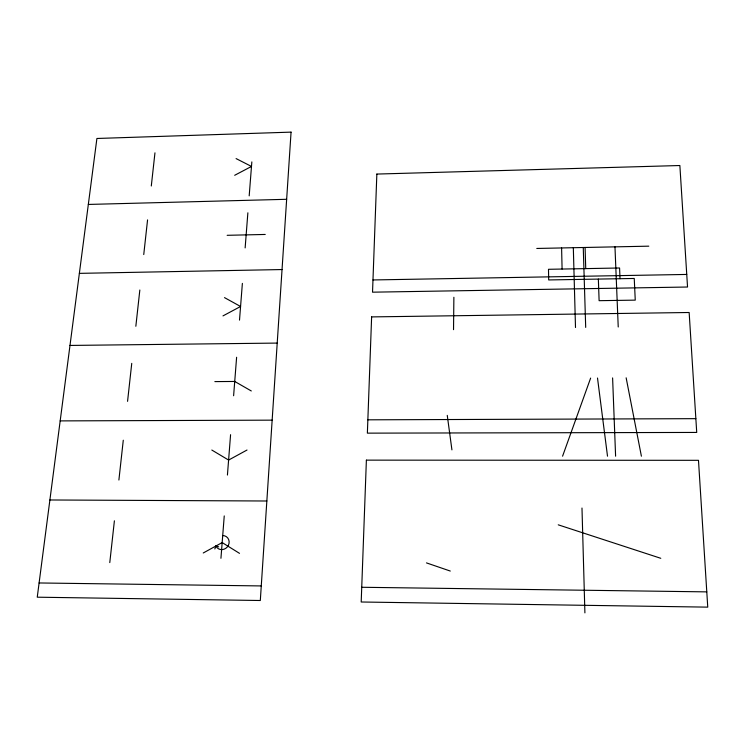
<?xml version="1.0" encoding="UTF-8"?>
<svg xmlns="http://www.w3.org/2000/svg" width="745" height="745" viewBox="0 0 745 745"><rect width="100%" height="100%" fill="white"/><g stroke="black" fill="none" stroke-linecap="round" stroke-linejoin="round"><path stroke-width="1.12" d="M453.528 329.672L453.882 297.274M220.939 558.303L224.245 515.922M227.43 475.049L230.577 434.689M233.613 395.744L236.612 357.265M239.508 320.117L242.376 283.389M245.142 247.908L247.871 212.809M249.193 195.861L251.838 161.916M109.785 562.596L114.395 520.811M118.893 480.031L123.279 440.221M127.563 401.341L131.753 363.364M135.841 326.263L139.837 290.01M143.748 254.557L147.566 219.896M151.3 185.999L154.96 152.837M214.858 548.944L215.864 546.029L218.685 546.839M562.577 456.191L590.636 378.088M203.245 552.986L222.168 542.565L239.508 553.349M247.014 450.027L228.603 460.065L211.813 450.036M222.978 315.899L240.57 306.484L224.506 297.618M234.684 175.289L251.493 166.442L236.081 158.583M88.329 204.437L286.657 199.297M227.15 235.308L265.229 234.452M536.782 248.458L648.811 246.167M79.37 273.359L282.038 269.55M372.975 279.952L686.741 274.439M69.993 345.438L277.214 343.082M214.858 381.608L234.731 381.459L251.298 390.967M60.177 420.897L272.149 420.152M367.853 419.817L695.849 418.662M49.896 499.979L266.84 501.003M39.103 582.962L261.262 585.933M361.725 587.274L706.791 591.875M558.247 524.825L660.787 558.303M426.475 562.894L450.287 571.052M626.145 377.817L641.398 456.201M447.261 415.365L451.926 449.878M597.509 378.032L607.51 456.191M620.026 278.704L619.579 267.995L548.488 269.299L548.693 279.943L634.246 278.462L635.252 300.133L599.11 300.682L598.356 279.086M614.97 246.865L618.229 326.99M612.604 377.92L615.603 456.191M585.086 247.47L585.738 268.619M583.261 247.508L585.7 327.4M581.985 508.034L584.9 612.874M573.324 247.713L575.503 327.521M561.6 247.955L562.093 269.047M222.718 535.534A7.254 6.761 -48.9 0 1 229.115 541.419A7.254 6.761 -48.9 0 1 224.031 549.223A7.254 6.761 -48.9 0 1 215.864 546.029M366.382 460.14L361.195 601.997L707.75 607.138L698.484 460.317L366.382 460.14M371.625 316.904L367.369 433.143L696.724 432.435L689.153 312.5L371.625 316.904M376.849 174.069L372.528 292.18L687.542 287.021L679.868 165.52L376.849 174.069M291.062 132.126L260.312 600.507L37.25 597.192L96.906 138.477L291.062 132.126"/></g></svg>
